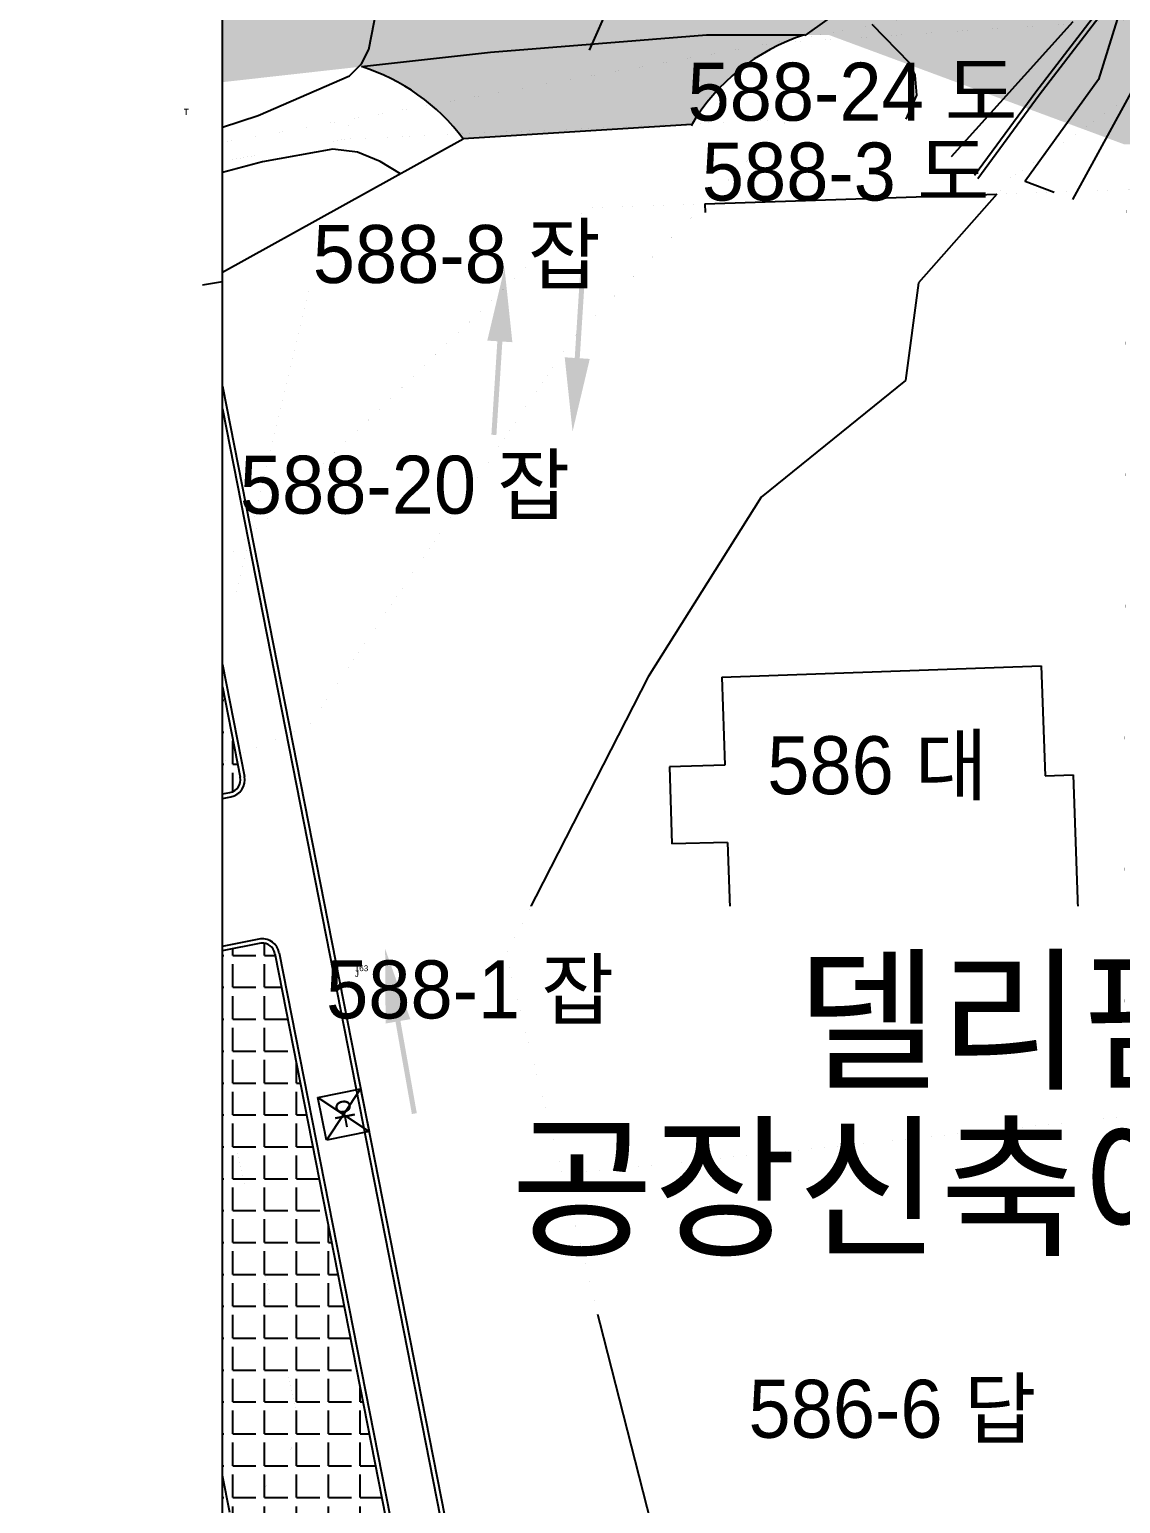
# Model space of a CAD drawing. Header units: millimetres. Extents: x 9 to 403, y 12 to 283.
# Drawn here: x 8.8 to 46.4, y 204.9 to 255.7 of the extents above; entities that cross this region are included whole.
import ezdxf
from ezdxf.enums import TextEntityAlignment as Align

# ---------------------------------------------------------------- set-up
doc = ezdxf.new("R2010")
doc.units = ezdxf.units.MM
doc.set_wipeout_variables(frame=1)
doc.linetypes.add('PHANTOM2', pattern=[12.5, 10, -0.5, 0.5, -0.5, 0.5, -0.5])
for name, color, linetype in [('00_범례', 7, 'Continuous'), ('01-빗물받이', 7, 'Continuous'), ('3-노면표시', 7, 'Continuous'), ('_HAT', 6, 'Continuous'), ('AD002', 7, 'Continuous'), ('ADA030', 1, 'Continuous'), ('AZ0803', 7, 'Continuous'), ('CAA001', 8, 'Continuous'), ('CAA002', 30, 'Continuous'), ('CODE', 2, 'Continuous'), ('LSMD_CONT_LDREG_41500', 1, 'Continuous'), ('NAME', 3, 'Continuous'), ('SITE_20200109$0$AA-HACTH', 5, 'Continuous'), ('건물', 211, 'Continuous'), ('계_우수', 5, 'Continuous'), ('솔리드', 7, 'PHANTOM2')]:
    doc.layers.add(name, color=color, linetype=linetype)
doc.styles.add('HY울릉도M', font='')
doc.styles.add('HY헤드라인', font='H2HDRM.TTF')
doc.styles.get("Standard").update_dxf_attribs({"font": 'arial.ttf'})
doc.styles.add('TEXT', font='txt.shx', dxfattribs={"width": 0.333333, "bigfont": 'KORsimple'})
doc.styles.add('굴림', font='')
doc.styles.get('HY울릉도M').set_extended_font_data('HY울릉도M')
doc.styles.get('굴림').set_extended_font_data('Gulim')
pattern_1 = [(0, (-179.9754, -1.7441), (0, 1.1), [0.8000016, -0.3000006]), (90, (-179.9754, -1.7441), (-1.1000022, 1e-16), [0.8, -0.3])]

msp = doc.modelspace()

# ---------------------------------------------------------------- hatches: boundary and pattern name
at = {"layer": '3-노면표시', "linetype": 'Continuous'}
for points in [[(27.824, 247.586), (27.62, 244.362), (27.274, 244.384), (27.545, 241.823), (28.138, 244.329), (27.792, 244.351), (27.997, 247.575)], [(24.746, 241.714), (24.951, 244.938), (24.605, 244.96), (25.198, 247.466), (25.469, 244.905), (25.124, 244.927), (24.919, 241.703)], [(23.605, 224.72), (24.169, 221.538), (23.828, 221.478), (24.697, 219.054), (24.68, 221.629), (24.34, 221.569), (23.776, 224.75)], [(22.004, 218.286), (21.44, 221.468), (21.099, 221.407), (21.082, 223.982), (21.951, 221.558), (21.61, 221.498), (22.174, 218.317)]]:
    msp.add_hatch(color=8, dxfattribs=at).paths.add_polyline_path(points)
at = {"layer": '_HAT'}
h = msp.add_hatch(dxfattribs=at)
h.set_pattern_fill('DOTS', color=8, scale=1000, style=0)
h.set_pattern_definition([(0, (-179.97536, -1.74407), (0.031250063, 0.06250001), [0, -0.062500127])])
edge = h.paths.add_edge_path()
edge.add_ellipse((18.163, 247.732), major_axis=(-7, 0.001), ratio=0.999998, start_angle=216.7156, end_angle=252.5511)
edge.add_line((20.263, 254.409), (24.713, 254.907))
edge.add_line((24.713, 254.907), (32.16, 255.51))
edge.add_line((32.16, 255.51), (35.541, 255.504))
edge.add_ellipse((37.673, 248.836), major_axis=(7, 0.002), ratio=0.999998, start_angle=107.714, end_angle=149.2342)
edge.add_line((31.657, 252.415), (23.775, 251.915))
h = msp.add_hatch(dxfattribs=at)
h.set_pattern_fill('ANGLE', color=8, scale=4000, style=0)
h.set_pattern_definition(pattern_1)
h.paths.add_polyline_path([(9.172, 236.57), (9.166, 236.6), (9.155, 236.626), (9.158, 236.619), (9.16, 236.612), (9.162, 236.605), (9.165, 236.598), (9.167, 236.591), (9.169, 236.584), (9.17, 236.577)])
h.paths.add_polyline_path([(9.062, 236.754), (9.019, 236.776), (9.026, 236.773), (9.032, 236.769), (9.038, 236.765), (9.045, 236.761), (9.051, 236.757), (9.057, 236.752), (9.062, 236.748), (9.068, 236.743), (9.074, 236.739), (9.079, 236.734), (9.085, 236.729), (9.09, 236.723), (9.095, 236.718)])
h.paths.add_polyline_path([(9.133, 236.677), (9.1, 236.713), (9.105, 236.707), (9.11, 236.702), (9.114, 236.696), (9.119, 236.69), (9.123, 236.684), (9.127, 236.678), (9.131, 236.672), (9.135, 236.665), (9.139, 236.659), (9.142, 236.653), (9.146, 236.646), (9.149, 236.639), (9.152, 236.633)])
h.paths.add_polyline_path([(8.97, 236.802), (8.922, 236.808), (8.929, 236.807), (8.937, 236.806), (8.944, 236.804), (8.951, 236.803), (8.958, 236.801), (8.965, 236.799), (8.972, 236.796), (8.979, 236.794), (8.986, 236.791), (8.993, 236.789), (9, 236.786), (9.006, 236.783), (9.013, 236.779)])
h.paths.add_polyline_path([(15.475, 233.015), (15.475, 229.324), (15.732, 229.375), (15.743, 229.377), (15.754, 229.379), (15.764, 229.382), (15.775, 229.385), (15.786, 229.389), (15.796, 229.392), (15.806, 229.396), (15.817, 229.4), (15.827, 229.404), (15.837, 229.409), (15.847, 229.414), (15.857, 229.419), (15.866, 229.424), (15.876, 229.43), (15.885, 229.435), (15.895, 229.441), (15.904, 229.448), (15.913, 229.454), (15.922, 229.461), (15.93, 229.468), (15.939, 229.475), (15.947, 229.482), (15.955, 229.49), (15.963, 229.497), (15.971, 229.505), (15.978, 229.513), (15.986, 229.522), (15.993, 229.53), (16, 229.539), (16.006, 229.547), (16.013, 229.556), (16.019, 229.565), (16.025, 229.575), (16.031, 229.584), (16.036, 229.594), (16.042, 229.603), (16.047, 229.613), (16.052, 229.623), (16.056, 229.633), (16.061, 229.643), (16.065, 229.653), (16.069, 229.664), (16.072, 229.674), (16.076, 229.685), (16.079, 229.695), (16.082, 229.706), (16.084, 229.717), (16.087, 229.727), (16.089, 229.738), (16.09, 229.749), (16.092, 229.76), (16.093, 229.771), (16.094, 229.782), (16.095, 229.793), (16.095, 229.804), (16.095, 229.815), (16.095, 229.826), (16.095, 229.837), (16.094, 229.848), (16.093, 229.859), (16.092, 229.87), (16.091, 229.881), (16.089, 229.892), (16.087, 229.903)])
h.paths.add_polyline_path([(8.869, 236.816), (8.82, 236.806), (8.827, 236.808), (8.834, 236.809), (8.841, 236.81), (8.849, 236.81), (8.856, 236.811), (8.863, 236.812), (8.871, 236.812), (8.878, 236.812), (8.885, 236.812), (8.893, 236.811), (8.9, 236.811), (8.907, 236.81), (8.915, 236.81)])
h = msp.add_hatch(dxfattribs=at)
h.set_pattern_fill('AR-HBONE', color=8, scale=100, style=0)
h.set_pattern_definition([(44.99995, (-179.97536, -1.74407), (0, 0.5656855), [1.2000013, -0.4000004]), (135.00005, (-179.6925, -1.46123), (1e-16, 0.5656855), [1.2000013, -0.4000004])])
edge = h.paths.add_edge_path()
edge.add_line((42.14, 196.8), (60.355, 203.164))
edge.add_ellipse((59.052, 206.892), major_axis=(-3.95, 0.004), ratio=0.999998, start_angle=109.3207, end_angle=179.9835)
edge.add_line((63.002, 206.887), (63.004, 208.308))
edge.add_line((63.004, 208.308), (64.704, 208.306))
edge.add_line((64.704, 208.306), (64.702, 206.885))
edge.add_ellipse((59.052, 206.892), major_axis=(5.65, 0.005), ratio=0.999998, start_angle=289.2034, end_angle=359.8662, ccw=False)
edge.add_line((60.916, 201.559), (44.192, 195.715))
edge.add_line((44.192, 195.715), (42.14, 196.8))
at = {"layer": 'SITE_20200109$0$AA-HACTH'}
h = msp.add_hatch(dxfattribs=at)
h.set_pattern_fill('AR-HBONE', color=8, scale=100, style=0)
h.set_pattern_definition([(44.99995, (-179.97536, -1.74407), (1e-16, 0.5656855), [1.2000013, -0.4000004]), (135.00005, (-179.6925, -1.46123), (1e-16, 0.5656855), [1.2000013, -0.4000004])])
h.paths.add_polyline_path([(17.426, 223.868), (17.423, 223.879), (17.426, 223.865), (17.429, 223.852)])
h.paths.add_polyline_path([(15.771, 229.229), (15.776, 229.231), (15.761, 229.227)])
h.paths.add_polyline_path([(15.833, 229.244), (15.874, 229.261), (15.86, 229.256), (15.846, 229.251), (15.832, 229.246), (15.818, 229.242), (15.804, 229.238), (15.79, 229.234)])
h.paths.add_polyline_path([(16.812, 224.338), (16.793, 224.335), (16.806, 224.335), (16.82, 224.336), (16.834, 224.336), (16.847, 224.336), (16.861, 224.336)])
h.paths.add_polyline_path([(15.928, 229.285), (15.965, 229.309), (15.953, 229.301), (15.94, 229.293), (15.927, 229.286), (15.914, 229.28), (15.901, 229.273), (15.887, 229.267)])
h.paths.add_polyline_path([(16.922, 224.333), (16.874, 224.335), (16.888, 224.335), (16.902, 224.333), (16.915, 224.332), (16.929, 224.33), (16.942, 224.328), (16.956, 224.325), (16.969, 224.322)])
h.paths.add_polyline_path([(16.015, 229.341), (16.047, 229.371), (16.036, 229.361), (16.025, 229.352), (16.014, 229.342), (16.002, 229.333), (15.99, 229.325), (15.978, 229.317)])
h.paths.add_polyline_path([(17.029, 224.309), (16.982, 224.319), (16.996, 224.316), (17.009, 224.312), (17.022, 224.308), (17.035, 224.304), (17.048, 224.299), (17.06, 224.295), (17.073, 224.289)])
h.paths.add_polyline_path([(16.091, 229.411), (16.118, 229.446), (16.108, 229.435), (16.099, 229.423), (16.089, 229.412), (16.079, 229.401), (16.069, 229.391), (16.058, 229.381)])
h.paths.add_polyline_path([(17.129, 224.265), (17.085, 224.284), (17.098, 224.278), (17.11, 224.272), (17.122, 224.266), (17.134, 224.259), (17.146, 224.253), (17.158, 224.246), (17.169, 224.238)])
h.paths.add_polyline_path([(16.153, 229.493), (16.174, 229.532), (16.167, 229.519), (16.159, 229.507), (16.152, 229.494), (16.144, 229.482), (16.135, 229.47), (16.127, 229.458)])
h.paths.add_polyline_path([(17.22, 224.204), (17.181, 224.231), (17.192, 224.223), (17.203, 224.215), (17.213, 224.206), (17.224, 224.198), (17.234, 224.189), (17.245, 224.18), (17.255, 224.17)])
h.paths.add_polyline_path([(16.201, 229.584), (16.215, 229.627), (16.21, 229.613), (16.205, 229.599), (16.199, 229.585), (16.193, 229.572), (16.187, 229.558), (16.181, 229.545)])
h.paths.add_polyline_path([(17.299, 224.127), (17.264, 224.161), (17.274, 224.151), (17.283, 224.141), (17.292, 224.131), (17.301, 224.12), (17.31, 224.11), (17.318, 224.099), (17.326, 224.088)])
h.paths.add_polyline_path([(16.233, 229.683), (16.239, 229.727), (16.236, 229.712), (16.234, 229.698), (16.231, 229.683), (16.227, 229.669), (16.223, 229.655), (16.219, 229.641)])
h.paths.add_polyline_path([(17.362, 224.038), (17.334, 224.077), (17.342, 224.066), (17.349, 224.054), (17.356, 224.042), (17.363, 224.031), (17.37, 224.019), (17.376, 224.007), (17.382, 223.994)])
h.paths.add_polyline_path([(16.247, 229.785), (16.245, 229.83), (16.245, 229.815), (16.245, 229.8), (16.245, 229.785), (16.244, 229.771), (16.242, 229.756), (16.241, 229.741)])
h.paths.add_polyline_path([(17.408, 223.938), (17.388, 223.982), (17.393, 223.969), (17.398, 223.957), (17.403, 223.944), (17.408, 223.931), (17.412, 223.918), (17.416, 223.905), (17.42, 223.892)])
h.paths.add_polyline_path([(16.243, 229.885), (16.234, 229.932), (16.237, 229.917), (16.239, 229.903), (16.241, 229.888), (16.243, 229.874), (16.244, 229.859), (16.245, 229.844)])
h = msp.add_hatch(dxfattribs=at)
h.set_pattern_fill('ANGLE', color=8, scale=4000, style=0)
h.set_pattern_definition(pattern_1)
h.paths.add_polyline_path([(15.475, 223.923), (15.475, 204.491), (16.875, 197.369), (16.876, 197.362), (16.877, 197.355), (16.878, 197.348), (16.879, 197.34), (16.88, 197.333), (16.88, 197.326), (16.881, 197.318), (16.881, 197.311), (16.881, 197.303), (16.88, 197.296), (16.88, 197.289), (16.879, 197.281), (16.878, 197.274), (16.877, 197.267), (16.876, 197.26), (16.875, 197.252), (16.873, 197.245), (16.871, 197.238), (16.87, 197.231), (16.868, 197.224), (16.865, 197.217), (16.863, 197.21), (16.86, 197.203), (16.858, 197.196), (16.855, 197.189), (16.852, 197.183), (16.848, 197.176), (16.845, 197.17), (16.841, 197.163), (16.838, 197.157), (16.834, 197.15), (16.83, 197.144), (16.826, 197.138), (16.821, 197.132), (16.817, 197.126), (16.812, 197.121), (16.807, 197.115), (16.802, 197.11), (16.797, 197.104), (16.792, 197.099), (16.787, 197.094), (16.782, 197.089), (16.776, 197.084), (16.77, 197.079), (16.765, 197.075), (16.759, 197.07), (16.753, 197.066), (16.747, 197.062), (16.741, 197.058), (16.734, 197.054), (16.728, 197.05), (16.721, 197.047), (16.715, 197.043), (16.708, 197.04), (16.702, 197.037), (16.695, 197.034), (16.688, 197.031), (16.681, 197.029), (16.674, 197.026), (16.667, 197.024), (16.66, 197.022), (16.653, 197.02), (16.646, 197.019), (16.638, 197.017), (22.33, 198.136), (17.282, 223.823), (17.28, 223.833), (17.277, 223.843), (17.275, 223.853), (17.272, 223.862), (17.269, 223.872), (17.266, 223.882), (17.263, 223.891), (17.259, 223.901), (17.255, 223.91), (17.251, 223.919), (17.247, 223.929), (17.243, 223.938), (17.238, 223.947), (17.233, 223.956), (17.228, 223.964), (17.223, 223.973), (17.218, 223.982), (17.212, 223.99), (17.206, 223.998), (17.2, 224.006), (17.194, 224.014), (17.188, 224.022), (17.181, 224.03), (17.174, 224.038), (17.168, 224.045), (17.161, 224.052), (17.153, 224.06), (17.146, 224.066), (17.139, 224.073), (17.131, 224.08), (17.123, 224.086), (17.115, 224.093), (17.107, 224.099), (17.099, 224.105), (17.091, 224.11), (17.082, 224.116), (17.074, 224.121), (17.065, 224.126), (17.056, 224.131), (17.047, 224.136), (17.038, 224.141), (17.029, 224.145), (17.02, 224.149), (17.01, 224.153), (17.001, 224.157), (16.991, 224.16), (16.982, 224.164), (16.972, 224.167), (16.963, 224.169), (16.953, 224.172), (16.943, 224.175), (16.933, 224.177), (16.923, 224.179), (16.913, 224.18), (16.903, 224.182), (16.893, 224.183), (16.883, 224.184), (16.873, 224.185), (16.863, 224.186), (16.853, 224.186), (16.843, 224.186), (16.833, 224.186), (16.823, 224.186), (16.812, 224.186)])
h.paths.add_polyline_path([(11.787, 223.155), (11.783, 223.163), (11.778, 223.17), (11.779, 223.168), (11.781, 223.166), (11.782, 223.163), (11.783, 223.161), (11.785, 223.159), (11.786, 223.157)])
h.paths.add_polyline_path([(11.823, 223.074), (11.821, 223.082), (11.821, 223.079), (11.822, 223.077), (11.823, 223.075), (11.823, 223.072), (11.824, 223.07), (11.825, 223.068), (11.825, 223.065)])
h.paths.add_polyline_path([(11.818, 223.092), (11.815, 223.1), (11.815, 223.098), (11.816, 223.096), (11.817, 223.093), (11.818, 223.091), (11.819, 223.089), (11.819, 223.086), (11.82, 223.084)])
h.paths.add_polyline_path([(11.776, 223.172), (11.771, 223.178), (11.766, 223.185), (11.767, 223.183), (11.769, 223.181), (11.77, 223.179), (11.772, 223.177), (11.773, 223.175), (11.775, 223.174)])
h.paths.add_polyline_path([(11.797, 223.138), (11.793, 223.146), (11.789, 223.153), (11.79, 223.151), (11.791, 223.149), (11.792, 223.147), (11.794, 223.145), (11.795, 223.143), (11.796, 223.14)])
h.paths.add_polyline_path([(11.827, 223.059), (11.826, 223.063), (11.826, 223.06), (11.827, 223.058), (11.827, 223.056), (11.828, 223.053)])
h.paths.add_polyline_path([(11.811, 223.111), (11.807, 223.119), (11.808, 223.116), (11.809, 223.114), (11.81, 223.112), (11.811, 223.11), (11.812, 223.107), (11.813, 223.105), (11.814, 223.103)])
h.paths.add_polyline_path([(11.764, 223.187), (11.76, 223.193), (11.76, 223.193), (11.761, 223.191), (11.763, 223.189)])
h.paths.add_polyline_path([(11.802, 223.129), (11.798, 223.136), (11.8, 223.134), (11.801, 223.132), (11.802, 223.13), (11.803, 223.127), (11.804, 223.125), (11.805, 223.123), (11.806, 223.121)])
at = {"layer": '솔리드'}
h = msp.add_hatch(color=253, dxfattribs=at)
edge = h.paths.add_edge_path()
edge.add_line((64.084, 282.587), (55.601, 282.587))
edge.add_line((55.601, 282.587), (56.766, 276.184))
edge.add_line((56.766, 276.184), (56.961, 275.576))
edge.add_line((56.961, 275.576), (56.973, 273.835))
edge.add_line((56.973, 273.835), (56.707, 271.793))
edge.add_line((56.707, 271.793), (56.313, 270.116))
edge.add_line((56.313, 270.116), (55.934, 269.422))
edge.add_line((55.934, 269.422), (39.183, 267.395))
edge.add_line((39.183, 267.395), (25.725, 265.815))
edge.add_line((25.725, 265.815), (21.891, 264.746))
edge.add_line((21.891, 264.746), (15.475, 262.615))
edge.add_line((15.475, 262.615), (15.475, 253.874))
edge.add_line((15.475, 253.874), (24.712, 254.907))
edge.add_line((24.712, 254.907), (26.301, 255.035))
edge.add_line((26.301, 255.035), (32.158, 255.51))
edge.add_line((32.158, 255.51), (36.38, 255.502))
edge.add_line((36.38, 255.502), (46.553, 251.734))
edge.add_line((46.553, 251.734), (76.583, 251.679))
edge.add_arc((76.556, 236.68), 15, 78.463, 89.8966, ccw=False)
edge.add_line((79.556, 251.376), (79.556, 250.822))
edge.add_arc((81.556, 250.822), 2, 180, 226.7599)
edge.add_line((80.186, 249.365), (80.641, 249.061))
edge.add_line((80.641, 249.061), (96.55, 244.893))
edge.add_line((96.55, 244.893), (109.079, 241.675))
edge.add_arc((122.056, 242.444), 13, 109.5044, 183.3904, ccw=False)
edge.add_arc((86.214, 343.635), 94.351, 289.50436, 303.87872)
edge.add_arc((42.124, 403.151), 168.375, 305.0453, 307.87525)
edge.add_arc((144.345, 264.356), 6, 18.0742, 78.9291, ccw=False)
edge.add_arc((180.213, 276.062), 31.731, 198.0742, 211.337)
edge.add_line((153.111, 259.56), (156.101, 261.38))
edge.add_arc((180.213, 276.062), 28.231, 182.3087, 211.337, ccw=False)
edge.add_arc((158.001, 275.166), 6, 126.1506, 182.3087, ccw=False)
edge.add_arc((199.492, 218.375), 76.333, 122.73177, 126.15129, ccw=False)
edge.add_line((158.218, 282.587), (137.063, 282.587))
edge.add_line((137.063, 282.587), (133.681, 280.358))
edge.add_arc((86.214, 343.635), 79.101, 284.97397, 306.87545, ccw=False)
edge.add_arc((86.448, 360.986), 95.918, 277.14469, 282.15993, ccw=False)
edge.add_line((98.378, 265.812), (97.448, 265.702))
edge.add_line((97.448, 265.702), (91.892, 267.666))
edge.add_line((91.892, 267.666), (90.01, 267.899))
edge.add_line((90.01, 267.899), (71.749, 268.19))
edge.add_line((71.749, 268.19), (68.859, 272.077))
edge.add_line((68.859, 272.077), (67.406, 274.75))
edge.add_line((67.406, 274.75), (65.538, 278.941))
edge.add_line((65.538, 278.941), (64.558, 281.825))
edge.add_line((64.558, 281.825), (64.084, 282.587))

# ---------------------------------------------------------------- linework, layer by layer
at = {"color": 8}
for p, q in [((24.713, 254.907), (32.16, 255.51)), ((32.16, 255.51), (35.541, 255.504)), ((20.263, 254.409), (24.713, 254.907)), ((31.657, 252.415), (23.775, 251.915)), ((15.475, 247.317), (23.775, 251.915)), ((32.104, 249.68), (42.172, 250.013)), ((32.104, 249.68), (32.114, 249.38)), ((42.172, 250.013), (39.469, 246.952)), ((15.475, 246.983), (14.79, 246.878)), ((39.469, 246.952), (39.021, 243.582)), ((39.021, 243.582), (34.046, 239.558)), ((15.475, 243.387), (24.392, 198.013)), ((15.475, 242.61), (24.245, 197.984)), ((34.046, 239.558), (30.152, 233.361)), ((15.475, 233.793), (16.234, 229.932)), ((30.152, 233.361), (25.243, 223.768)), ((15.475, 233.015), (16.087, 229.903)), ((15.475, 229.324), (15.732, 229.375)), ((15.475, 229.171), (15.761, 229.227)), ((15.475, 224.076), (16.793, 224.335)), ((15.475, 223.923), (16.812, 224.186)), ((17.283, 223.819), (22.429, 197.628)), ((17.43, 223.848), (22.577, 197.656)), ((25.243, 223.768), (32.919, 193.737))]:
    msp.add_line(p, q, dxfattribs=at)
at = {"elevation": 109.407}
msp.add_lwpolyline([(15.475, 282.587), (277.798, 282.587), (277.798, 39.857), (15.475, 39.857)], close=True, dxfattribs=at)
at = {"color": 8}
for centre, major_axis, start_param, end_param in [((37.673, 248.836), (-7, 0.004), -1.260773, -0.528522), ((18.163, 247.732), (-7, 0.001), 3.782401, 4.407847), ((15.645, 229.816), (-0.45, 0), 1.76486, 3.335656), ((15.645, 229.816), (0.6, 0.005), -1.385357, 0.185439), ((16.84, 223.736), (0.6, 0.001), 0.191952, 1.648024), ((16.84, 223.736), (0.45, 0.003), 0.188013, 1.626313)]:
    msp.add_ellipse(centre, major_axis=major_axis, ratio=0.999998, start_param=start_param, end_param=end_param, dxfattribs=at)
at = {"layer": '01-빗물받이', "color": 8, "ltscale": 2}
msp.add_line((15.467, 205.832, -0.623), (15.718, 204.556, -0.623), dxfattribs=at)
at = {"layer": 'AD002', "color": 8, "elevation": 85.903, "flags": 128}
for points in [[(44.792, 249.832), (48.36, 256.349), (50.375, 260.108), (51.047, 261.72)], [(28.133, 254.973), (28.855, 256.611), (29.062, 259.52)]]:
    msp.add_lwpolyline(points, dxfattribs=at)
at = {"layer": 'ADA030', "color": 8, "elevation": 85.903, "flags": 128}
msp.add_lwpolyline([(35.565, 255.484), (37.006, 256.51), (39.276, 257.312), (42.453, 257.744), (45.084, 258.025), (45.72, 257.85), (46.196, 257.208), (46.322, 256.035), (45.684, 253.967), (43.154, 250.46), (44.152, 250.078)], dxfattribs=at)
at = {"layer": 'AZ0803', "color": 8, "elevation": 85.903, "flags": 128}
msp.add_lwpolyline([(41.517, 250.555), (43.631, 253.439), (46.186, 256.771), (46.07, 256.86), (43.514, 253.527), (41.404, 250.649)], dxfattribs=at)
at = {"layer": 'CAA001', "color": 8, "elevation": 85.903, "flags": 128}
msp.add_lwpolyline([(39.046, 252.601), (39.414, 253.424), (39.355, 254.116), (39.178, 254.528), (37.878, 255.865)], dxfattribs=at)
at = {"layer": 'CAA002', "color": 8, "flags": 128}
for points, elevation in [([(15.475, 252.318), (16.701, 252.725), (19.852, 254.097), (20.268, 254.506), (20.523, 254.996), (22.124, 263.268), (22.136, 263.615), (22.046, 263.878), (21.866, 263.988), (21.679, 264.014)], 312.504), ([(40.609, 251.307), (44.8, 255.969)], 85.903), ([(21.612, 250.717), (20.915, 251.138), (20.134, 251.46), (19.284, 251.558), (16.858, 251.125), (15.475, 250.759)], 312.504)]:
    msp.add_lwpolyline(points, dxfattribs=dict(at, elevation=elevation))
at = {"layer": 'LSMD_CONT_LDREG_41500', "color": 7, "linetype": 'Continuous', "const_width": 0.00026, "elevation": 85.903, "flags": 128}
for points in [[(15.475, 262.055), (22.163, 263.065), (35.605, 265.095), (49.566, 267.393), (51.392, 267.82), (60.175, 262.552), (49.227, 257.869), (34.359, 255.207), (33.07, 254.974), (19.879, 252.592), (15.49, 251.799), (15.475, 251.796)], [(15.475, 251.793), (15.49, 251.799), (19.879, 252.592), (19.716, 251.912), (15.475, 251.142)], [(15.475, 251.142), (19.716, 251.912), (16.446, 238.285), (15.475, 237.342)], [(15.475, 251.796), (15.49, 251.799), (15.475, 251.793)], [(15.475, 234.239), (16.446, 238.285), (28.048, 249.545), (32.11, 249.679), (27.521, 245.009), (18.445, 231.673), (15.475, 230.453)], [(15.475, 237.342), (16.446, 238.285), (15.475, 234.239)], [(15.475, 219.113), (18.202, 207.305), (15.475, 203.196)], [(15.475, 203.196), (18.202, 207.305), (15.475, 219.113)]]:
    msp.add_lwpolyline(points, dxfattribs=at)
for points in [[(49.227, 257.869), (57.281, 259.21), (48.822, 254.789), (48.407, 254.502), (48.205, 256.121), (34.359, 255.207), (49.227, 257.869)], [(57.281, 259.21), (61.549, 259.228), (76.912, 251.57), (77.125, 251.414), (78.342, 250.602), (46.635, 250.159), (42.178, 250.012), (42.669, 250.568), (48.407, 254.502), (48.822, 254.789), (57.281, 259.21)], [(33.07, 254.974), (34.359, 255.207), (48.205, 256.121), (48.407, 254.502), (42.669, 250.568), (34.973, 252.594), (19.716, 251.912), (19.879, 252.592), (33.07, 254.974)], [(34.973, 252.594), (32.11, 249.679), (28.048, 249.545), (16.446, 238.285), (19.716, 251.912), (34.973, 252.594)], [(42.669, 250.568), (42.178, 250.012), (32.11, 249.679), (34.973, 252.594), (42.669, 250.568)]]:
    msp.add_lwpolyline(points, close=True, dxfattribs=at)
at = {"layer": '건물', "color": 8}
for p, q in [((32.687, 233.358), (43.706, 233.747)), ((32.687, 233.358), (32.794, 230.318)), ((43.706, 233.747), (43.841, 229.947)), ((32.794, 230.318), (30.89, 230.266)), ((30.89, 230.266), (30.963, 227.602)), ((43.841, 229.947), (44.8, 229.98)), ((44.8, 229.98), (45.15, 220.06)), ((32.888, 227.654), (30.963, 227.602)), ((32.888, 227.654), (33.172, 219.637)), ((33.172, 219.637), (45.15, 220.06))]:
    msp.add_line(p, q, dxfattribs=at)
at = {"layer": '계_우수', "color": 8, "linetype": 'Continuous'}
for p, q in [((18.766, 218.862, -0.83), (20.238, 219.152, -0.83)), ((20.238, 219.152, -0.83), (19.055, 217.391, -0.83)), ((20.238, 219.152, -0.83), (20.527, 217.68, -0.83)), ((19.055, 217.391, -0.83), (18.766, 218.862, -0.83)), ((18.766, 218.862, -0.83), (20.527, 217.68, -0.83)), ((20.527, 217.68, -0.83), (19.055, 217.391, -0.83))]:
    msp.add_line(p, q, dxfattribs=at)

# ---------------------------------------------------------------- texts
at = {"color": 8, "style": '굴림', "width": 1.000002}
msp.add_text('T', height=0.218, dxfattribs=at).set_placement((14.135, 252.736))
at = {"layer": 'CODE', "color": 8, "width": 1.000002}
msp.add_text(' J', height=0.2, dxfattribs=at).set_placement((19.957, 223.214), align=Align.TOP_LEFT)
at = {"layer": 'LSMD_CONT_LDREG_41500', "color": 7, "style": 'HY헤드라인'}
for s, p in [('588-24 도', (37.199, 253.56, 85.903)), ('588-3 도', (36.965, 250.806, 85.903)), ('588-8 잡', (23.552, 247.985, 85.903)), ('588-20 잡', (21.764, 240.029, 85.903)), ('586 대', (38.057, 230.338, 85.903)), ('586-6 답', (38.575, 208.163, 85.903))]:
    msp.add_text(s, height=2, dxfattribs=at).set_placement(p, align=Align.MIDDLE)
at = {"layer": 'NAME', "color": 8, "width": 1.000002}
msp.add_text(' 163', height=0.2, dxfattribs=at).set_placement((19.957, 223.214))
at = {"layer": '계_우수', "color": 8, "linetype": 'Continuous', "style": 'TEXT', "oblique": 360, "width": 0.999999}
msp.add_text('우', height=0.889, rotation=10.8462, dxfattribs=at).set_placement((19.687, 218.272), align=Align.MIDDLE_CENTER)

# ---------------------------------------------------------------- next in the draw order: wipeouts: each hides what was drawn before it
at = {"color": 7, "linetype": 'ByBlock'}
msp.add_wipeout([(65.785, 211.382), (22.166, 211.382), (22.166, 225.451), (65.785, 225.451)], dxfattribs=at).dxf.layer = '00_범례'

# ---------------------------------------------------------------- next in the draw order: texts
at = {"layer": '00_범례', "color": 7, "linetype": 'ByBlock', "style": 'HY울릉도M'}
for s, p in [('델리팜', (35.248, 219.552)), ('공장신축예정지', (25.411, 213.788))]:
    msp.add_text(s, height=3.9312, dxfattribs=at).set_placement(p)

# ---------------------------------------------------------------- next in the draw order: wipeouts: each hides what was drawn before it
at = {"color": 7, "linetype": 'ByBlock'}
msp.add_wipeout([(65.784, 211.382), (22.166, 211.382), (22.166, 225.451), (65.784, 225.451)], dxfattribs=at).dxf.layer = '00_범례'

# ---------------------------------------------------------------- next in the draw order: linework, layer by layer
for elevation in [109.407, 195.309]:
    msp.add_lwpolyline([(15.475, 282.587), (277.798, 282.587), (277.798, 39.857), (15.475, 39.857)], close=True, dxfattribs=dict(elevation=elevation))
at = {"layer": 'LSMD_CONT_LDREG_41500', "color": 7, "linetype": 'Continuous', "const_width": 0.00026, "elevation": 85.903, "flags": 128}
for points in [[(42.178, 250.012), (46.635, 250.159), (46.554, 218.192), (27.197, 216.207), (25.249, 223.767), (30.158, 233.36), (34.052, 239.557), (39.027, 243.581), (39.475, 246.951), (42.178, 250.012)], [(46.554, 218.192), (46.561, 194.466), (30.58, 202.911), (27.197, 216.207), (46.554, 218.192)]]:
    msp.add_lwpolyline(points, close=True, dxfattribs=at)
msp.add_lwpolyline([(15.475, 230.453), (18.445, 231.673), (27.521, 245.009), (32.11, 249.679), (42.178, 250.012), (39.475, 246.951), (39.027, 243.581), (34.052, 239.557), (30.158, 233.36), (25.249, 223.767), (27.197, 216.207), (30.58, 202.911), (24.356, 199.975), (22.249, 198.98), (15.475, 196.647)], dxfattribs=at)

# ---------------------------------------------------------------- next in the draw order: texts
at = {"layer": '00_범례', "color": 7, "linetype": 'ByBlock', "style": 'HY울릉도M'}
for s, p in [('델리팜', (35.248, 219.552)), ('공장신축예정지', (25.41, 213.788))]:
    msp.add_text(s, height=3.9312, dxfattribs=at).set_placement(p)
at = {"layer": 'LSMD_CONT_LDREG_41500', "color": 7, "style": 'HY헤드라인'}
msp.add_text('588-1 잡', height=2, dxfattribs=at).set_placement((24.01, 222.622, 85.903), align=Align.MIDDLE)

doc.saveas('drawing.dxf')
